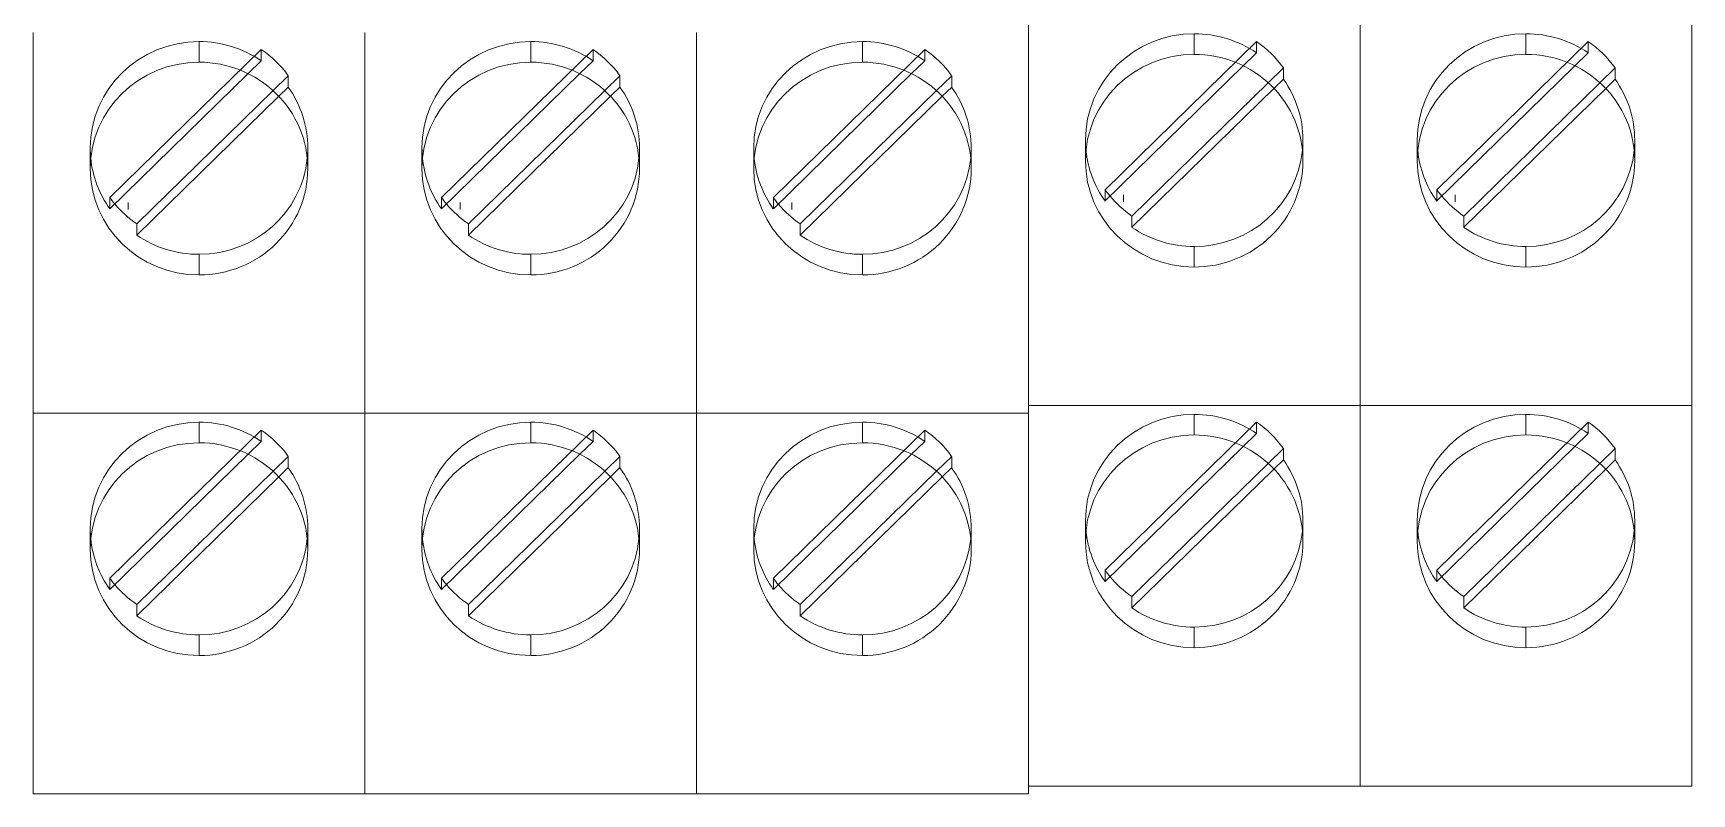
# Model space of a CAD drawing. Header units: millimetres. Extents: x 1359 to 3577, y 1336 to 3557.
# Drawn here: x 3242.43 to 3272.93, y 2481.56 to 2495.55 of the extents above; entities that cross this region are included whole.
import ezdxf

# ---------------------------------------------------------------- set-up
doc = ezdxf.new("R2010")
doc.units = ezdxf.units.MM
doc.layers.add('000-PI-Oprema', color=30, linetype='Continuous', lineweight=5)

msp = doc.modelspace()

# ---------------------------------------------------------------- linework, layer by layer
at = {"layer": '000-PI-Oprema', "color": 0, "linetype": 'ByBlock', "lineweight": 0}
for p, q in [((3242.429, 2495.012), (3242.429, 2495.556)), ((3242.429, 2495.012), (3242.429, 2495.556)), ((3248.529, 2495.012), (3248.529, 2495.556)), ((3248.529, 2495.012), (3248.529, 2495.556)), ((3248.529, 2495.012), (3248.529, 2495.556)), ((3248.529, 2495.012), (3248.529, 2495.556)), ((3254.629, 2495.012), (3254.629, 2495.556)), ((3254.629, 2495.012), (3254.629, 2495.556)), ((3254.629, 2495.012), (3254.629, 2495.556)), ((3254.629, 2495.012), (3254.629, 2495.556)), ((3260.729, 2495.156), (3260.729, 2495.7)), ((3260.729, 2495.156), (3260.729, 2495.7)), ((3260.729, 2495.012), (3260.729, 2495.556)), ((3260.729, 2495.012), (3260.729, 2495.556)), ((3263.779, 2495.536), (3263.779, 2495.156)), ((3266.829, 2495.156), (3266.829, 2495.7)), ((3266.829, 2495.156), (3266.829, 2495.7)), ((3266.829, 2495.156), (3266.829, 2495.7)), ((3266.829, 2495.156), (3266.829, 2495.7)), ((3269.879, 2495.536), (3269.879, 2495.156)), ((3272.929, 2495.156), (3272.929, 2495.7)), ((3272.929, 2495.156), (3272.929, 2495.7)), ((3243.84, 2492.523), (3246.624, 2495.247)), ((3245.479, 2495.391), (3245.479, 2495.012)), ((3246.624, 2495.247), (3246.624, 2495.039)), ((3249.94, 2492.523), (3252.724, 2495.247)), ((3251.579, 2495.391), (3251.579, 2495.012)), ((3252.724, 2495.247), (3252.724, 2495.039)), ((3256.04, 2492.523), (3258.824, 2495.247)), ((3257.679, 2495.391), (3257.679, 2495.012)), ((3258.824, 2495.247), (3258.824, 2495.039)), ((3262.139, 2492.667), (3264.924, 2495.391)), ((3264.924, 2495.391), (3264.924, 2495.183)), ((3268.239, 2492.667), (3271.024, 2495.391)), ((3271.024, 2495.391), (3271.024, 2495.183)), ((3242.429, 2488.556), (3242.429, 2495.012)), ((3242.429, 2488.556), (3242.429, 2495.012)), ((3246.382, 2494.802), (3246.624, 2495.039)), ((3248.529, 2488.556), (3248.529, 2495.012)), ((3248.529, 2488.556), (3248.529, 2495.012)), ((3248.529, 2488.556), (3248.529, 2495.012)), ((3248.529, 2488.556), (3248.529, 2495.012)), ((3252.482, 2494.802), (3252.724, 2495.039)), ((3254.629, 2488.556), (3254.629, 2495.012)), ((3254.629, 2488.556), (3254.629, 2495.012)), ((3254.629, 2488.556), (3254.629, 2495.012)), ((3254.629, 2488.556), (3254.629, 2495.012)), ((3258.582, 2494.802), (3258.824, 2495.039)), ((3260.729, 2488.7), (3260.729, 2495.156)), ((3260.729, 2488.7), (3260.729, 2495.156)), ((3260.729, 2488.556), (3260.729, 2495.012)), ((3260.729, 2488.556), (3260.729, 2495.012)), ((3262.139, 2492.46), (3264.681, 2494.946)), ((3264.681, 2494.946), (3264.924, 2495.183)), ((3265.419, 2494.907), (3265.14, 2494.634)), ((3265.419, 2494.907), (3265.419, 2494.699)), ((3266.829, 2488.7), (3266.829, 2495.156)), ((3266.829, 2488.7), (3266.829, 2495.156)), ((3266.829, 2488.7), (3266.829, 2495.156)), ((3266.829, 2488.7), (3266.829, 2495.156)), ((3268.239, 2492.46), (3270.781, 2494.946)), ((3270.781, 2494.946), (3271.024, 2495.183)), ((3271.519, 2494.907), (3271.24, 2494.634)), ((3271.519, 2494.907), (3271.519, 2494.699)), ((3272.929, 2488.7), (3272.929, 2495.156)), ((3272.929, 2488.7), (3272.929, 2495.156)), ((3243.84, 2492.315), (3246.382, 2494.802)), ((3247.119, 2494.763), (3246.84, 2494.49)), ((3247.119, 2494.763), (3247.119, 2494.555)), ((3249.94, 2492.315), (3252.482, 2494.802)), ((3253.219, 2494.763), (3252.94, 2494.49)), ((3253.219, 2494.763), (3253.219, 2494.555)), ((3256.04, 2492.315), (3258.582, 2494.802)), ((3259.319, 2494.763), (3259.04, 2494.49)), ((3259.319, 2494.763), (3259.319, 2494.555)), ((3265.14, 2494.634), (3262.634, 2492.183)), ((3265.419, 2494.699), (3265.246, 2494.53)), ((3271.24, 2494.634), (3268.734, 2492.183)), ((3271.519, 2494.699), (3271.346, 2494.53)), ((3246.84, 2494.49), (3244.335, 2492.039)), ((3246.946, 2494.386), (3244.335, 2491.831)), ((3247.119, 2494.555), (3246.946, 2494.386)), ((3252.94, 2494.49), (3250.435, 2492.039)), ((3253.046, 2494.386), (3250.435, 2491.831)), ((3253.219, 2494.555), (3253.046, 2494.386)), ((3259.04, 2494.49), (3256.535, 2492.039)), ((3259.146, 2494.386), (3256.535, 2491.831)), ((3259.319, 2494.555), (3259.146, 2494.386)), ((3265.246, 2494.53), (3262.634, 2491.975)), ((3271.346, 2494.53), (3268.734, 2491.975)), ((3243.479, 2493.056), (3243.479, 2493.435)), ((3247.479, 2493.056), (3247.479, 2493.435)), ((3249.579, 2493.056), (3249.579, 2493.435)), ((3253.579, 2493.056), (3253.579, 2493.435)), ((3255.679, 2493.056), (3255.679, 2493.435)), ((3259.679, 2493.056), (3259.679, 2493.435)), ((3261.779, 2493.2), (3261.779, 2493.579)), ((3265.779, 2493.2), (3265.779, 2493.579)), ((3267.879, 2493.2), (3267.879, 2493.579)), ((3271.879, 2493.2), (3271.879, 2493.579)), ((3243.84, 2492.523), (3243.84, 2492.315)), ((3249.94, 2492.523), (3249.94, 2492.315)), ((3256.04, 2492.523), (3256.04, 2492.315)), ((3262.139, 2492.667), (3262.139, 2492.46)), ((3262.479, 2492.447), (3262.479, 2492.574)), ((3268.239, 2492.667), (3268.239, 2492.46)), ((3268.579, 2492.447), (3268.579, 2492.574)), ((3244.179, 2492.302), (3244.179, 2492.43)), ((3250.279, 2492.302), (3250.279, 2492.43)), ((3256.379, 2492.302), (3256.379, 2492.43)), ((3262.634, 2492.183), (3262.634, 2491.975)), ((3268.734, 2492.183), (3268.734, 2491.975)), ((3244.335, 2492.039), (3244.335, 2491.831)), ((3250.435, 2492.039), (3250.435, 2491.831)), ((3256.535, 2492.039), (3256.535, 2491.831)), ((3263.779, 2491.623), (3263.779, 2491.244)), ((3269.879, 2491.623), (3269.879, 2491.244)), ((3245.479, 2491.479), (3245.479, 2491.099)), ((3251.579, 2491.479), (3251.579, 2491.099)), ((3257.679, 2491.479), (3257.679, 2491.099)), ((3266.829, 2488.7), (3266.829, 2490.716)), ((3266.829, 2488.7), (3266.829, 2490.716)), ((3272.929, 2488.7), (3272.929, 2490.716)), ((3272.929, 2488.7), (3272.929, 2490.716)), ((3248.529, 2488.556), (3248.529, 2490.572)), ((3248.529, 2488.556), (3248.529, 2490.572)), ((3254.629, 2488.556), (3254.629, 2490.572)), ((3254.629, 2488.556), (3254.629, 2490.572)), ((3260.729, 2488.556), (3260.729, 2490.572)), ((3260.729, 2488.556), (3260.729, 2490.572)), ((3242.429, 2488.012), (3242.429, 2488.556)), ((3242.429, 2488.556), (3242.429, 2488.556)), ((3248.529, 2488.556), (3242.429, 2488.556)), ((3242.429, 2488.012), (3242.429, 2488.556)), ((3242.429, 2488.556), (3242.429, 2488.556)), ((3248.529, 2488.556), (3248.529, 2488.556)), ((3248.529, 2488.012), (3248.529, 2488.556)), ((3248.529, 2488.556), (3248.529, 2488.556)), ((3248.529, 2488.012), (3248.529, 2488.556)), ((3248.529, 2488.012), (3248.529, 2488.556)), ((3248.529, 2488.556), (3248.529, 2488.556)), ((3254.629, 2488.556), (3248.529, 2488.556)), ((3248.529, 2488.012), (3248.529, 2488.556)), ((3248.529, 2488.556), (3248.529, 2488.556)), ((3254.629, 2488.556), (3254.629, 2488.556)), ((3254.629, 2488.012), (3254.629, 2488.556)), ((3254.629, 2488.556), (3254.629, 2488.556)), ((3254.629, 2488.012), (3254.629, 2488.556)), ((3254.629, 2488.012), (3254.629, 2488.556)), ((3254.629, 2488.556), (3254.629, 2488.556)), ((3260.729, 2488.556), (3254.629, 2488.556)), ((3254.629, 2488.012), (3254.629, 2488.556)), ((3254.629, 2488.556), (3254.629, 2488.556)), ((3260.729, 2488.156), (3260.729, 2488.7)), ((3260.729, 2488.7), (3260.729, 2488.7)), ((3266.829, 2488.7), (3260.729, 2488.7)), ((3260.729, 2488.156), (3260.729, 2488.7)), ((3260.729, 2488.7), (3260.729, 2488.7)), ((3260.729, 2488.556), (3260.729, 2488.556)), ((3260.729, 2488.012), (3260.729, 2488.556)), ((3260.729, 2488.556), (3260.729, 2488.556)), ((3260.729, 2488.012), (3260.729, 2488.556)), ((3263.779, 2488.156), (3263.779, 2488.536)), ((3266.829, 2488.7), (3266.829, 2488.7)), ((3266.829, 2488.156), (3266.829, 2488.7)), ((3266.829, 2488.7), (3266.829, 2488.7)), ((3266.829, 2488.156), (3266.829, 2488.7)), ((3266.829, 2488.156), (3266.829, 2488.7)), ((3266.829, 2488.7), (3266.829, 2488.7)), ((3272.929, 2488.7), (3266.829, 2488.7)), ((3266.829, 2488.156), (3266.829, 2488.7)), ((3266.829, 2488.7), (3266.829, 2488.7)), ((3269.879, 2488.156), (3269.879, 2488.536)), ((3272.929, 2488.7), (3272.929, 2488.7)), ((3272.929, 2488.156), (3272.929, 2488.7)), ((3272.929, 2488.7), (3272.929, 2488.7)), ((3272.929, 2488.156), (3272.929, 2488.7)), ((3243.84, 2485.523), (3246.624, 2488.247)), ((3245.479, 2488.012), (3245.479, 2488.391)), ((3246.624, 2488.039), (3246.624, 2488.247)), ((3249.94, 2485.523), (3252.724, 2488.247)), ((3251.579, 2488.012), (3251.579, 2488.391)), ((3252.724, 2488.039), (3252.724, 2488.247)), ((3256.04, 2485.523), (3258.824, 2488.247)), ((3257.679, 2488.012), (3257.679, 2488.391)), ((3258.824, 2488.039), (3258.824, 2488.247)), ((3262.139, 2485.667), (3264.924, 2488.391)), ((3264.924, 2488.183), (3264.681, 2487.946)), ((3264.924, 2488.183), (3264.924, 2488.391)), ((3268.239, 2485.667), (3271.024, 2488.391)), ((3271.024, 2488.183), (3270.781, 2487.946)), ((3271.024, 2488.183), (3271.024, 2488.391)), ((3242.429, 2481.556), (3242.429, 2488.012)), ((3242.429, 2481.556), (3242.429, 2488.012)), ((3246.624, 2488.039), (3246.382, 2487.802)), ((3248.529, 2481.556), (3248.529, 2488.012)), ((3248.529, 2481.556), (3248.529, 2488.012)), ((3248.529, 2481.556), (3248.529, 2488.012)), ((3248.529, 2481.556), (3248.529, 2488.012)), ((3252.724, 2488.039), (3252.482, 2487.802)), ((3254.629, 2481.556), (3254.629, 2488.012)), ((3254.629, 2481.556), (3254.629, 2488.012)), ((3254.629, 2481.556), (3254.629, 2488.012)), ((3254.629, 2481.556), (3254.629, 2488.012)), ((3258.824, 2488.039), (3258.582, 2487.802)), ((3260.729, 2481.7), (3260.729, 2488.156)), ((3260.729, 2481.7), (3260.729, 2488.156)), ((3260.729, 2481.556), (3260.729, 2488.012)), ((3260.729, 2481.556), (3260.729, 2488.012)), ((3264.681, 2487.946), (3262.139, 2485.46)), ((3265.419, 2487.907), (3265.14, 2487.634)), ((3265.419, 2487.699), (3265.419, 2487.907)), ((3266.829, 2481.7), (3266.829, 2488.156)), ((3266.829, 2481.7), (3266.829, 2488.156)), ((3266.829, 2481.7), (3266.829, 2488.156)), ((3266.829, 2481.7), (3266.829, 2488.156)), ((3270.781, 2487.946), (3268.239, 2485.46)), ((3271.519, 2487.907), (3271.24, 2487.634)), ((3271.519, 2487.699), (3271.519, 2487.907)), ((3272.929, 2481.7), (3272.929, 2488.156)), ((3272.929, 2481.7), (3272.929, 2488.156)), ((3246.382, 2487.802), (3243.84, 2485.315)), ((3247.119, 2487.763), (3246.84, 2487.49)), ((3247.119, 2487.555), (3247.119, 2487.763)), ((3252.482, 2487.802), (3249.94, 2485.315)), ((3253.219, 2487.763), (3252.94, 2487.49)), ((3253.219, 2487.555), (3253.219, 2487.763)), ((3258.582, 2487.802), (3256.04, 2485.315)), ((3259.319, 2487.763), (3259.04, 2487.49)), ((3259.319, 2487.555), (3259.319, 2487.763)), ((3265.14, 2487.634), (3262.634, 2485.183)), ((3265.246, 2487.53), (3265.419, 2487.699)), ((3271.24, 2487.634), (3268.734, 2485.183)), ((3271.346, 2487.53), (3271.519, 2487.699)), ((3246.84, 2487.49), (3244.335, 2485.039)), ((3244.335, 2484.831), (3246.946, 2487.386)), ((3246.946, 2487.386), (3247.119, 2487.555)), ((3252.94, 2487.49), (3250.435, 2485.039)), ((3250.435, 2484.831), (3253.046, 2487.386)), ((3253.046, 2487.386), (3253.219, 2487.555)), ((3259.04, 2487.49), (3256.535, 2485.039)), ((3256.535, 2484.831), (3259.146, 2487.386)), ((3259.146, 2487.386), (3259.319, 2487.555)), ((3262.634, 2484.975), (3265.246, 2487.53)), ((3268.734, 2484.975), (3271.346, 2487.53)), ((3243.479, 2486.435), (3243.479, 2486.056)), ((3247.479, 2486.435), (3247.479, 2486.056)), ((3249.579, 2486.435), (3249.579, 2486.056)), ((3253.579, 2486.435), (3253.579, 2486.056)), ((3255.679, 2486.435), (3255.679, 2486.056)), ((3259.679, 2486.435), (3259.679, 2486.056)), ((3261.779, 2486.579), (3261.779, 2486.2)), ((3265.779, 2486.579), (3265.779, 2486.2)), ((3267.879, 2486.579), (3267.879, 2486.2)), ((3271.879, 2486.579), (3271.879, 2486.2)), ((3243.84, 2485.315), (3243.84, 2485.523)), ((3249.94, 2485.315), (3249.94, 2485.523)), ((3256.04, 2485.315), (3256.04, 2485.523)), ((3262.139, 2485.46), (3262.139, 2485.667)), ((3268.239, 2485.46), (3268.239, 2485.667)), ((3262.634, 2484.975), (3262.634, 2485.183)), ((3268.734, 2484.975), (3268.734, 2485.183)), ((3244.335, 2484.831), (3244.335, 2485.039)), ((3250.435, 2484.831), (3250.435, 2485.039)), ((3256.535, 2484.831), (3256.535, 2485.039)), ((3263.779, 2484.244), (3263.779, 2484.623)), ((3269.879, 2484.244), (3269.879, 2484.623)), ((3245.479, 2484.099), (3245.479, 2484.479)), ((3251.579, 2484.099), (3251.579, 2484.479)), ((3257.679, 2484.099), (3257.679, 2484.479)), ((3242.429, 2481.556), (3242.429, 2481.556)), ((3242.429, 2481.556), (3242.429, 2481.556)), ((3248.529, 2481.556), (3242.429, 2481.556)), ((3242.429, 2481.556), (3242.429, 2481.556)), ((3242.429, 2481.556), (3242.429, 2481.556)), ((3248.529, 2481.556), (3242.429, 2481.556)), ((3248.529, 2481.556), (3248.529, 2481.556)), ((3248.529, 2481.556), (3248.529, 2481.556)), ((3248.529, 2481.556), (3248.529, 2481.556)), ((3248.529, 2481.556), (3248.529, 2481.556)), ((3248.529, 2481.556), (3248.529, 2481.556)), ((3248.529, 2481.556), (3248.529, 2481.556)), ((3254.629, 2481.556), (3248.529, 2481.556)), ((3248.529, 2481.556), (3248.529, 2481.556)), ((3248.529, 2481.556), (3248.529, 2481.556)), ((3254.629, 2481.556), (3248.529, 2481.556)), ((3254.629, 2481.556), (3254.629, 2481.556)), ((3254.629, 2481.556), (3254.629, 2481.556)), ((3254.629, 2481.556), (3254.629, 2481.556)), ((3254.629, 2481.556), (3254.629, 2481.556)), ((3254.629, 2481.556), (3254.629, 2481.556)), ((3254.629, 2481.556), (3254.629, 2481.556)), ((3260.729, 2481.556), (3254.629, 2481.556)), ((3254.629, 2481.556), (3254.629, 2481.556)), ((3254.629, 2481.556), (3254.629, 2481.556)), ((3260.729, 2481.556), (3254.629, 2481.556)), ((3260.729, 2481.7), (3260.729, 2481.7)), ((3260.729, 2481.7), (3260.729, 2481.7)), ((3266.829, 2481.7), (3260.729, 2481.7)), ((3260.729, 2481.7), (3260.729, 2481.7)), ((3260.729, 2481.7), (3260.729, 2481.7)), ((3266.829, 2481.7), (3260.729, 2481.7)), ((3260.729, 2481.556), (3260.729, 2481.556)), ((3260.729, 2481.556), (3260.729, 2481.556)), ((3260.729, 2481.556), (3260.729, 2481.556)), ((3260.729, 2481.556), (3260.729, 2481.556)), ((3266.829, 2481.7), (3266.829, 2481.7)), ((3266.829, 2481.7), (3266.829, 2481.7)), ((3266.829, 2481.7), (3266.829, 2481.7)), ((3266.829, 2481.7), (3266.829, 2481.7)), ((3266.829, 2481.7), (3266.829, 2481.7)), ((3266.829, 2481.7), (3266.829, 2481.7)), ((3272.929, 2481.7), (3266.829, 2481.7)), ((3266.829, 2481.7), (3266.829, 2481.7)), ((3266.829, 2481.7), (3266.829, 2481.7)), ((3272.929, 2481.7), (3266.829, 2481.7)), ((3272.929, 2481.7), (3272.929, 2481.7)), ((3272.929, 2481.7), (3272.929, 2481.7)), ((3272.929, 2481.7), (3272.929, 2481.7)), ((3272.929, 2481.7), (3272.929, 2481.7))]:
    msp.add_line(p, q, dxfattribs=at)
for centre, start_param, end_param in [((3263.779, 2493.579), -1.570796, 0), ((3263.779, 2493.579), -2.180289, -1.570796), ((3269.879, 2493.579), -1.570796, 0), ((3269.879, 2493.579), -2.180289, -1.570796), ((3245.479, 2493.435), -1.570796, 0), ((3245.479, 2493.435), -2.180289, -1.570796), ((3245.479, 2493.643), -2.5321, -2.180289), ((3251.579, 2493.435), -1.570796, 0), ((3251.579, 2493.435), -2.180289, -1.570796), ((3251.579, 2493.643), -2.5321, -2.180289), ((3257.679, 2493.435), -1.570796, 0), ((3257.679, 2493.435), -2.180289, -1.570796), ((3257.679, 2493.643), -2.5321, -2.180289), ((3263.779, 2493.787), -2.5321, -2.180289), ((3269.879, 2493.787), -2.5321, -2.180289), ((3245.479, 2493.056), -1.570796, 0), ((3245.479, 2493.056), -3.141593, -1.570796), ((3251.579, 2493.056), -1.570796, 0), ((3251.579, 2493.056), -3.141593, -1.570796), ((3257.679, 2493.056), -1.570796, 0), ((3257.679, 2493.056), -3.141593, -1.570796), ((3263.779, 2493.2), -1.570796, 0), ((3263.779, 2493.2), -3.141593, -1.570796), ((3269.879, 2493.2), -1.570796, 0), ((3269.879, 2493.2), -3.141593, -1.570796), ((3263.779, 2493.579), 3.141593, 3.751085), ((3269.879, 2493.579), 3.141593, 3.751085), ((3245.479, 2493.435), 3.141593, 3.751085), ((3251.579, 2493.435), 3.141593, 3.751085), ((3257.679, 2493.435), 3.141593, 3.751085), ((3245.479, 2493.435), 0, 0.097132), ((3245.479, 2493.435), 3.044461, 3.141593), ((3251.579, 2493.435), 0, 0.097132), ((3251.579, 2493.435), 3.044461, 3.141593), ((3257.679, 2493.435), 0, 0.097132), ((3257.679, 2493.435), 3.044461, 3.141593), ((3263.779, 2493.579), 0, 0.097132), ((3263.779, 2493.579), 0.097132, 0.609492), ((3263.779, 2493.579), 1.570796, 3.044461), ((3263.779, 2493.579), 3.044461, 3.141593), ((3269.879, 2493.579), 0, 0.097132), ((3269.879, 2493.579), 0.097132, 0.609492), ((3269.879, 2493.579), 1.570796, 3.044461), ((3269.879, 2493.579), 3.044461, 3.141593), ((3245.479, 2493.435), 0.097132, 0.609492), ((3245.479, 2493.435), 1.570796, 3.044461), ((3251.579, 2493.435), 0.097132, 0.609492), ((3251.579, 2493.435), 1.570796, 3.044461), ((3257.679, 2493.435), 0.097132, 0.609492), ((3257.679, 2493.435), 1.570796, 3.044461), ((3263.779, 2493.2), 0, 1.570796), ((3263.779, 2493.2), 1.570796, 3.141593), ((3269.879, 2493.2), 0, 1.570796), ((3269.879, 2493.2), 1.570796, 3.141593), ((3245.479, 2493.056), 0, 1.570796), ((3245.479, 2493.056), 1.570796, 3.141593), ((3251.579, 2493.056), 0, 1.570796), ((3251.579, 2493.056), 1.570796, 3.141593), ((3257.679, 2493.056), 0, 1.570796), ((3257.679, 2493.056), 1.570796, 3.141593), ((3245.479, 2493.643), 0.609492, 0.685382), ((3251.579, 2493.643), 0.609492, 0.685382), ((3257.679, 2493.643), 0.609492, 0.685382), ((3263.779, 2493.787), 0.609492, 0.685382), ((3263.779, 2493.787), 0.685382, 0.961304), ((3269.879, 2493.787), 0.609492, 0.685382), ((3269.879, 2493.787), 0.685382, 0.961304), ((3245.479, 2493.643), 0.685382, 0.961304), ((3251.579, 2493.643), 0.685382, 0.961304), ((3257.679, 2493.643), 0.685382, 0.961304), ((3263.779, 2493.579), 0.961304, 1.570796), ((3269.879, 2493.579), 0.961304, 1.570796), ((3245.479, 2493.435), 0.961304, 1.570796), ((3251.579, 2493.435), 0.961304, 1.570796), ((3257.679, 2493.435), 0.961304, 1.570796), ((3263.779, 2486.579), -1.570796, 0), ((3263.779, 2486.579), -2.180289, -1.570796), ((3269.879, 2486.579), -1.570796, 0), ((3269.879, 2486.579), -2.180289, -1.570796), ((3245.479, 2486.435), -1.570796, 0), ((3245.479, 2486.435), -2.180289, -1.570796), ((3245.479, 2486.643), -2.5321, -2.180289), ((3251.579, 2486.435), -1.570796, 0), ((3251.579, 2486.435), -2.180289, -1.570796), ((3251.579, 2486.643), -2.5321, -2.180289), ((3257.679, 2486.435), -1.570796, 0), ((3257.679, 2486.435), -2.180289, -1.570796), ((3257.679, 2486.643), -2.5321, -2.180289), ((3263.779, 2486.787), -2.5321, -2.180289), ((3269.879, 2486.787), -2.5321, -2.180289), ((3245.479, 2486.056), -1.570796, 0), ((3245.479, 2486.056), -3.141593, -1.570796), ((3251.579, 2486.056), -1.570796, 0), ((3251.579, 2486.056), -3.141593, -1.570796), ((3257.679, 2486.056), -1.570796, 0), ((3257.679, 2486.056), -3.141593, -1.570796), ((3263.779, 2486.2), -1.570796, 0), ((3263.779, 2486.2), -3.141593, -1.570796), ((3269.879, 2486.2), -1.570796, 0), ((3269.879, 2486.2), -3.141593, -1.570796), ((3263.779, 2486.579), -3.141593, -2.5321), ((3269.879, 2486.579), -3.141593, -2.5321), ((3245.479, 2486.435), -3.141593, -2.5321), ((3251.579, 2486.435), -3.141593, -2.5321), ((3257.679, 2486.435), -3.141593, -2.5321), ((3245.479, 2486.435), 0, 0.097132), ((3245.479, 2486.435), 3.044461, 3.141593), ((3251.579, 2486.435), 0, 0.097132), ((3251.579, 2486.435), 3.044461, 3.141593), ((3257.679, 2486.435), 0, 0.097132), ((3257.679, 2486.435), 3.044461, 3.141593), ((3263.779, 2486.579), 0, 0.097132), ((3263.779, 2486.579), 0.097132, 0.609492), ((3263.779, 2486.579), 1.570796, 3.044461), ((3263.779, 2486.579), 3.044461, 3.141593), ((3269.879, 2486.579), 0, 0.097132), ((3269.879, 2486.579), 0.097132, 0.609492), ((3269.879, 2486.579), 1.570796, 3.044461), ((3269.879, 2486.579), 3.044461, 3.141593), ((3245.479, 2486.056), 0, 1.570796), ((3245.479, 2486.435), 0.097132, 0.609492), ((3245.479, 2486.435), 1.570796, 3.044461), ((3245.479, 2486.056), 1.570796, 3.141593), ((3251.579, 2486.056), 0, 1.570796), ((3251.579, 2486.435), 0.097132, 0.609492), ((3251.579, 2486.435), 1.570796, 3.044461), ((3251.579, 2486.056), 1.570796, 3.141593), ((3257.679, 2486.056), 0, 1.570796), ((3257.679, 2486.435), 0.097132, 0.609492), ((3257.679, 2486.435), 1.570796, 3.044461), ((3257.679, 2486.056), 1.570796, 3.141593), ((3263.779, 2486.2), 0, 1.570796), ((3263.779, 2486.2), 1.570796, 3.141593), ((3269.879, 2486.2), 0, 1.570796), ((3269.879, 2486.2), 1.570796, 3.141593), ((3245.479, 2486.643), 0.609492, 0.685382), ((3251.579, 2486.643), 0.609492, 0.685382), ((3257.679, 2486.643), 0.609492, 0.685382), ((3263.779, 2486.787), 0.609492, 0.685382), ((3263.779, 2486.787), 0.685382, 0.961304), ((3269.879, 2486.787), 0.609492, 0.685382), ((3269.879, 2486.787), 0.685382, 0.961304), ((3245.479, 2486.643), 0.685382, 0.961304), ((3251.579, 2486.643), 0.685382, 0.961304), ((3257.679, 2486.643), 0.685382, 0.961304), ((3245.479, 2486.435), 0.961304, 1.570796), ((3251.579, 2486.435), 0.961304, 1.570796), ((3257.679, 2486.435), 0.961304, 1.570796), ((3263.779, 2486.579), 0.961304, 1.570796), ((3269.879, 2486.579), 0.961304, 1.570796)]:
    msp.add_ellipse(centre, major_axis=(-2, 0), ratio=0.978148, start_param=start_param, end_param=end_param, dxfattribs=at)

doc.saveas('drawing.dxf')
